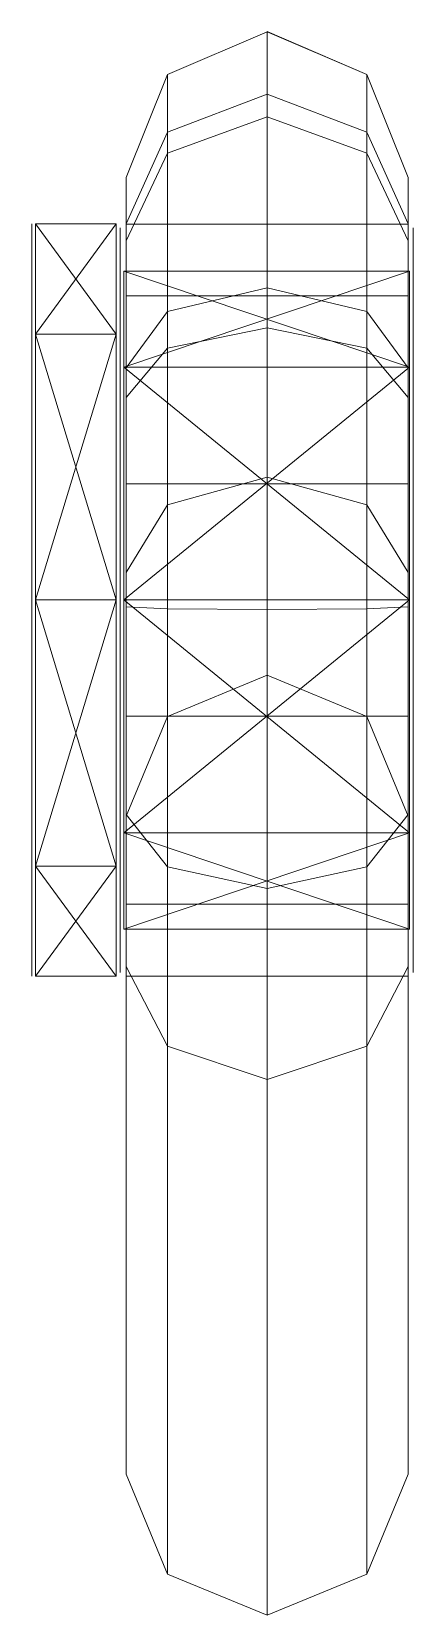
# Model space of a CAD drawing. Header units: millimetres. Extents: x -5300 to 98858, y -5196 to 93886.
# Drawn here: x -199 to -188.85, y 80821 to 80863.12 of the extents above; entities that cross this region are included whole.
import ezdxf

# ---------------------------------------------------------------- set-up
doc = ezdxf.new("R2010")
doc.units = ezdxf.units.MM
doc.layers.add('Двери', color=7, linetype='Continuous', lineweight=18, true_color=0x7f7f7f)

# ---------------------------------------------------------------- blocks, each defined once
blk = doc.blocks.new('Дн-9 22110 - Дн-9-240606-Подвал')
at = {"layer": 'Двери', "color": 254, "true_color": 0xd4d4d4}
for p, q in [((-192.735, 80863.115), (-195.387, 80861.981)), ((-195.387, 80861.98), (-192.735, 80863.115)), ((-192.735, 80863.115), (-195.387, 80861.981)), ((-195.387, 80861.98), (-192.735, 80863.115)), ((-192.735, 80860.847), (-192.735, 80863.116)), ((-192.735, 80863.116), (-190.083, 80861.98)), ((-192.735, 80861.457), (-192.735, 80863.115)), ((-192.735, 80863.115), (-192.735, 80860.847)), ((-192.735, 80860.847), (-192.735, 80863.115)), ((-192.735, 80863.115), (-192.735, 80861.457)), ((-190.083, 80861.981), (-192.735, 80863.115)), ((-192.735, 80863.115), (-192.735, 80861.457)), ((-190.083, 80861.981), (-192.735, 80863.115)), ((-192.735, 80863.115), (-192.735, 80860.847)), ((-192.735, 80861.457), (-192.735, 80863.115)), ((-192.735, 80863.115), (-190.083, 80861.981)), ((-195.387, 80861.981), (-196.485, 80859.241)), ((-196.485, 80859.241), (-195.387, 80861.981)), ((-195.387, 80861.981), (-196.485, 80859.241)), ((-196.485, 80859.241), (-195.387, 80861.981)), ((-195.387, 80860.446), (-195.387, 80861.981)), ((-195.387, 80861.981), (-195.387, 80859.882)), ((-195.387, 80859.882), (-195.387, 80861.981)), ((-195.387, 80861.981), (-195.387, 80860.446)), ((-195.387, 80861.981), (-195.387, 80860.446)), ((-195.387, 80861.981), (-195.387, 80859.882)), ((-195.387, 80859.882), (-195.387, 80861.98)), ((-195.387, 80860.446), (-195.387, 80861.98)), ((-190.083, 80860.446), (-190.083, 80861.981)), ((-190.083, 80859.882), (-190.083, 80861.981)), ((-190.083, 80861.981), (-190.083, 80860.446)), ((-190.083, 80860.446), (-190.083, 80861.981)), ((-190.083, 80861.981), (-188.985, 80859.241)), ((-188.985, 80859.241), (-190.083, 80861.981)), ((-190.083, 80861.981), (-190.083, 80859.882)), ((-190.083, 80859.882), (-190.083, 80861.981)), ((-190.083, 80861.981), (-188.985, 80859.241)), ((-188.985, 80859.241), (-190.083, 80861.981)), ((-190.083, 80861.981), (-190.083, 80860.446)), ((-190.083, 80861.98), (-190.083, 80859.882)), ((-192.735, 80861.457), (-195.387, 80860.446)), ((-195.387, 80860.446), (-192.735, 80861.457)), ((-192.735, 80861.457), (-195.387, 80860.446)), ((-195.387, 80860.446), (-192.735, 80861.457)), ((-192.735, 80856.301), (-192.735, 80861.457)), ((-192.735, 80861.457), (-192.735, 80856.301)), ((-190.083, 80860.446), (-192.735, 80861.457)), ((-192.735, 80861.457), (-192.735, 80856.301)), ((-192.735, 80861.457), (-190.083, 80860.446)), ((-190.083, 80860.446), (-192.735, 80861.457)), ((-192.735, 80856.301), (-192.735, 80861.457)), ((-192.735, 80861.457), (-190.083, 80860.446)), ((-192.735, 80860.847), (-195.387, 80859.882)), ((-195.387, 80859.882), (-192.735, 80860.847)), ((-192.735, 80860.847), (-195.387, 80859.882)), ((-195.387, 80859.882), (-192.735, 80860.847)), ((-192.735, 80860.847), (-192.735, 80855.24)), ((-192.735, 80855.24), (-192.735, 80860.847)), ((-190.083, 80859.882), (-192.735, 80860.847)), ((-192.735, 80855.24), (-192.735, 80860.847)), ((-192.735, 80860.847), (-190.083, 80859.882)), ((-190.083, 80859.882), (-192.735, 80860.847)), ((-192.735, 80860.847), (-192.735, 80855.24)), ((-192.735, 80860.847), (-190.083, 80859.882)), ((-195.387, 80860.446), (-196.485, 80858.007)), ((-196.485, 80858.007), (-195.387, 80860.446)), ((-195.387, 80860.446), (-196.485, 80858.007)), ((-196.485, 80858.007), (-195.387, 80860.446)), ((-195.387, 80855.678), (-195.387, 80860.446)), ((-195.387, 80860.446), (-195.387, 80855.678)), ((-195.387, 80860.446), (-195.387, 80855.678)), ((-195.387, 80855.678), (-195.387, 80860.446)), ((-190.083, 80855.678), (-190.083, 80860.446)), ((-190.083, 80860.446), (-190.083, 80855.678)), ((-190.083, 80855.678), (-190.083, 80860.446)), ((-190.083, 80860.446), (-188.985, 80858.007)), ((-188.985, 80858.007), (-190.083, 80860.446)), ((-190.083, 80860.446), (-188.985, 80858.007)), ((-188.985, 80858.007), (-190.083, 80860.446)), ((-190.083, 80860.446), (-190.083, 80855.678)), ((-195.387, 80859.882), (-196.485, 80857.554)), ((-196.485, 80857.554), (-195.387, 80859.882)), ((-195.387, 80859.882), (-196.485, 80857.554)), ((-196.485, 80857.554), (-195.387, 80859.882)), ((-195.387, 80859.882), (-195.387, 80854.697)), ((-195.387, 80854.697), (-195.387, 80859.882)), ((-195.387, 80854.697), (-195.387, 80859.882)), ((-195.387, 80859.882), (-195.387, 80854.697)), ((-190.083, 80859.882), (-190.083, 80854.697)), ((-190.083, 80854.697), (-190.083, 80859.882)), ((-190.083, 80859.882), (-188.985, 80857.554)), ((-188.985, 80857.554), (-190.083, 80859.882)), ((-190.083, 80859.882), (-190.083, 80854.697)), ((-190.083, 80854.697), (-190.083, 80859.882)), ((-190.083, 80859.882), (-188.985, 80857.554)), ((-188.985, 80857.554), (-190.083, 80859.882)), ((-196.485, 80859.241), (-196.485, 80858.007)), ((-196.485, 80857.554), (-196.485, 80859.241)), ((-196.485, 80859.241), (-196.485, 80857.554)), ((-196.485, 80858.007), (-196.485, 80859.241)), ((-196.485, 80859.241), (-196.485, 80858.007)), ((-196.485, 80857.554), (-196.485, 80859.241)), ((-196.485, 80859.241), (-196.485, 80857.554)), ((-196.485, 80858.007), (-196.485, 80859.241)), ((-188.985, 80858.007), (-188.985, 80859.241)), ((-188.985, 80859.241), (-188.985, 80857.554)), ((-188.985, 80857.554), (-188.985, 80859.241)), ((-188.985, 80859.241), (-188.985, 80858.007)), ((-188.985, 80859.241), (-188.985, 80858.007)), ((-188.985, 80857.554), (-188.985, 80859.241)), ((-188.985, 80859.241), (-188.985, 80857.554)), ((-188.985, 80858.007), (-188.985, 80859.241)), ((-199, 80855.074), (-199, 80858.004)), ((-199, 80858.004), (-199, 80855.074)), ((-199, 80848.005), (-199, 80858.004)), ((-199, 80858.004), (-199, 80848.005)), ((-199, 80858.004), (-199, 80837.996)), ((-199, 80855.074), (-199, 80858.004)), ((-199, 80858.004), (-199, 80855.074)), ((-198.9, 80855.074), (-198.9, 80858.004)), ((-198.9, 80858.004), (-198.9, 80855.074)), ((-196.75, 80858.004), (-198.9, 80858.004)), ((-196.75, 80855.074), (-198.9, 80858.004)), ((-196.75, 80858.004), (-198.9, 80855.074)), ((-198.9, 80855.074), (-198.9, 80858.004)), ((-198.9, 80855.074), (-198.9, 80858.004)), ((-198.9, 80858.004), (-196.75, 80858.004)), ((-198.9, 80855.074), (-196.75, 80858.004)), ((-196.75, 80855.074), (-198.9, 80858.004)), ((-196.75, 80855.074), (-196.75, 80858.004)), ((-196.75, 80858.004), (-196.75, 80855.074)), ((-196.75, 80855.074), (-196.75, 80858.004)), ((-196.75, 80855.074), (-196.75, 80858.004)), ((-196.65, 80855), (-196.65, 80857.902)), ((-196.65, 80857.902), (-196.65, 80855)), ((-196.65, 80854.255), (-196.65, 80857.902)), ((-196.65, 80856.851), (-196.65, 80857.902)), ((-196.65, 80857.902), (-196.65, 80854.255)), ((-196.65, 80855), (-196.65, 80857.902)), ((-196.65, 80855), (-196.65, 80857.902)), ((-196.65, 80857.902), (-196.65, 80856.851)), ((-196.485, 80858.007), (-196.485, 80854.173)), ((-196.485, 80854.173), (-196.485, 80858.007)), ((-196.485, 80858.007), (-196.485, 80854.173)), ((-196.485, 80854.173), (-196.485, 80858.007)), ((-196.485, 80858), (-196.485, 80856.09)), ((-196.485, 80856.09), (-196.485, 80858)), ((-196.485, 80858), (-196.485, 80856.09)), ((-196.485, 80856.09), (-196.485, 80858)), ((-188.985, 80858), (-196.485, 80858)), ((-196.485, 80858), (-196.485, 80856.09)), ((-196.485, 80856.09), (-196.485, 80858)), ((-196.485, 80858), (-188.985, 80858)), ((-188.985, 80858), (-196.485, 80858)), ((-196.485, 80858), (-196.485, 80856.09)), ((-196.485, 80856.09), (-196.485, 80858)), ((-196.485, 80858), (-188.985, 80858)), ((-188.985, 80854.173), (-188.985, 80858.007)), ((-188.985, 80858.007), (-188.985, 80854.173)), ((-188.985, 80858.007), (-188.985, 80854.173)), ((-188.985, 80854.173), (-188.985, 80858.007)), ((-188.985, 80856.09), (-188.985, 80858)), ((-188.985, 80858), (-188.985, 80856.09)), ((-188.985, 80856.09), (-188.985, 80858)), ((-188.985, 80858), (-188.985, 80856.09)), ((-188.985, 80856.09), (-188.985, 80858)), ((-188.985, 80858), (-188.985, 80856.09)), ((-188.985, 80856.09), (-188.985, 80858)), ((-188.985, 80858), (-188.985, 80856.09)), ((-188.85, 80855), (-188.85, 80857.902)), ((-188.85, 80857.902), (-188.85, 80855)), ((-188.85, 80854.255), (-188.85, 80857.902)), ((-188.85, 80857.902), (-188.85, 80856.851)), ((-188.85, 80857.902), (-188.85, 80854.255)), ((-188.85, 80855), (-188.85, 80857.902)), ((-188.85, 80855), (-188.85, 80857.902)), ((-188.85, 80856.851), (-188.85, 80857.902)), ((-196.485, 80853.384), (-196.485, 80857.554)), ((-196.485, 80857.554), (-196.485, 80853.384)), ((-196.485, 80853.384), (-196.485, 80857.554)), ((-196.485, 80857.554), (-196.485, 80853.384)), ((-188.985, 80857.554), (-188.985, 80853.384)), ((-188.985, 80853.384), (-188.985, 80857.554)), ((-188.985, 80853.384), (-188.985, 80857.554)), ((-188.985, 80857.554), (-188.985, 80853.384)), ((-196.65, 80854.255), (-196.65, 80856.851)), ((-196.65, 80856.851), (-196.65, 80854.255)), ((-196.65, 80854.255), (-196.65, 80856.851)), ((-196.65, 80854.255), (-196.65, 80856.851)), ((-196.65, 80855), (-196.65, 80856.851)), ((-196.65, 80855), (-196.65, 80856.851)), ((-196.55, 80854.19), (-196.55, 80856.748)), ((-196.55, 80856.748), (-196.55, 80854.19)), ((-188.95, 80856.748), (-196.55, 80856.748)), ((-188.95, 80854.19), (-196.55, 80856.748)), ((-196.55, 80856.748), (-188.95, 80854.19)), ((-196.55, 80854.19), (-196.55, 80856.748)), ((-196.55, 80854.19), (-196.55, 80856.748)), ((-196.55, 80856.748), (-188.95, 80856.748)), ((-188.95, 80854.19), (-196.55, 80856.748)), ((-196.55, 80854.19), (-188.95, 80856.748)), ((-188.95, 80854.19), (-188.95, 80856.748)), ((-188.95, 80856.748), (-188.95, 80854.19)), ((-188.95, 80854.19), (-188.95, 80856.748)), ((-188.95, 80854.19), (-188.95, 80856.748)), ((-188.85, 80854.255), (-188.85, 80856.851)), ((-188.85, 80856.851), (-188.85, 80854.255)), ((-188.85, 80854.255), (-188.85, 80856.851)), ((-188.85, 80854.255), (-188.85, 80856.851)), ((-188.85, 80855), (-188.85, 80856.851)), ((-188.85, 80855), (-188.85, 80856.851)), ((-196.485, 80856.09), (-196.485, 80851.09)), ((-196.485, 80851.09), (-196.485, 80856.09)), ((-196.485, 80856.09), (-196.485, 80851.09)), ((-196.485, 80851.09), (-196.485, 80856.09)), ((-188.985, 80856.09), (-196.485, 80856.09)), ((-196.485, 80856.09), (-196.485, 80851.09)), ((-196.485, 80856.09), (-188.985, 80856.09)), ((-188.985, 80856.09), (-196.485, 80856.09)), ((-196.485, 80851.09), (-196.485, 80856.09)), ((-196.485, 80856.09), (-188.985, 80856.09)), ((-188.985, 80856.09), (-196.485, 80856.09)), ((-196.485, 80856.09), (-196.485, 80851.09)), ((-196.485, 80856.09), (-188.985, 80856.09)), ((-188.985, 80856.09), (-196.485, 80856.09)), ((-196.485, 80851.09), (-196.485, 80856.09)), ((-196.485, 80856.09), (-188.985, 80856.09)), ((-192.735, 80856.301), (-195.387, 80855.678)), ((-195.387, 80855.678), (-192.735, 80856.301)), ((-192.735, 80856.301), (-195.387, 80855.678)), ((-195.387, 80855.678), (-192.735, 80856.301)), ((-192.735, 80851.272), (-192.735, 80856.301)), ((-192.735, 80856.301), (-192.735, 80851.272)), ((-190.083, 80855.678), (-192.735, 80856.301)), ((-192.735, 80856.301), (-192.735, 80851.272)), ((-192.735, 80856.301), (-190.083, 80855.678)), ((-190.083, 80855.678), (-192.735, 80856.301)), ((-192.735, 80851.272), (-192.735, 80856.301)), ((-192.735, 80856.301), (-190.083, 80855.678)), ((-188.985, 80851.09), (-188.985, 80856.09)), ((-188.985, 80856.09), (-188.985, 80851.09)), ((-188.985, 80851.09), (-188.985, 80856.09)), ((-188.985, 80856.09), (-188.985, 80851.09)), ((-188.985, 80851.09), (-188.985, 80856.09)), ((-188.985, 80856.09), (-188.985, 80851.09)), ((-188.985, 80851.09), (-188.985, 80856.09)), ((-188.985, 80856.09), (-188.985, 80851.09)), ((-195.387, 80855.678), (-196.485, 80854.173)), ((-196.485, 80854.173), (-195.387, 80855.678)), ((-195.387, 80855.678), (-196.485, 80854.173)), ((-196.485, 80854.173), (-195.387, 80855.678)), ((-195.387, 80850.529), (-195.387, 80855.678)), ((-195.387, 80855.678), (-195.387, 80850.529)), ((-195.387, 80855.678), (-195.387, 80850.529)), ((-195.387, 80850.529), (-195.387, 80855.678)), ((-190.083, 80850.529), (-190.083, 80855.678)), ((-190.083, 80855.678), (-190.083, 80850.529)), ((-190.083, 80850.529), (-190.083, 80855.678)), ((-190.083, 80855.678), (-188.985, 80854.173)), ((-188.985, 80854.173), (-190.083, 80855.678)), ((-190.083, 80855.678), (-188.985, 80854.173)), ((-188.985, 80854.173), (-190.083, 80855.678)), ((-190.083, 80855.678), (-190.083, 80850.529)), ((-192.735, 80855.24), (-195.387, 80854.697)), ((-192.735, 80855.24), (-195.387, 80854.697)), ((-195.387, 80854.697), (-192.735, 80855.24)), ((-195.386, 80854.697), (-192.735, 80855.24)), ((-192.735, 80855.24), (-192.735, 80847.753)), ((-192.735, 80847.753), (-192.735, 80855.24)), ((-190.083, 80854.697), (-192.735, 80855.24)), ((-192.735, 80847.753), (-192.735, 80855.24)), ((-192.735, 80855.24), (-190.083, 80854.697)), ((-190.083, 80854.697), (-192.735, 80855.24)), ((-192.735, 80855.24), (-192.735, 80847.753)), ((-192.735, 80855.24), (-190.083, 80854.697)), ((-199, 80848.005), (-199, 80855.074)), ((-199, 80855.074), (-199, 80848.005)), ((-199, 80848.005), (-199, 80855.074)), ((-199, 80848.005), (-199, 80855.074)), ((-199, 80840.926), (-199, 80855.074)), ((-199, 80840.926), (-199, 80855.074)), ((-199, 80840.926), (-199, 80855.074)), ((-199, 80855.074), (-199, 80855.074)), ((-198.9, 80848.005), (-198.9, 80855.074)), ((-198.9, 80855.074), (-198.9, 80848.005)), ((-196.75, 80848.005), (-198.9, 80855.074)), ((-196.75, 80855.074), (-198.9, 80855.074)), ((-196.75, 80855.074), (-198.9, 80855.074)), ((-196.75, 80855.074), (-198.9, 80848.005)), ((-198.9, 80848.005), (-198.9, 80855.074)), ((-198.9, 80848.005), (-198.9, 80855.074)), ((-196.75, 80848.005), (-198.9, 80855.074)), ((-198.9, 80855.074), (-196.75, 80855.074)), ((-198.9, 80848.005), (-196.75, 80855.074)), ((-198.9, 80855.074), (-196.75, 80855.074)), ((-196.75, 80848.005), (-196.75, 80855.074)), ((-196.75, 80855.074), (-196.75, 80848.005)), ((-196.75, 80848.005), (-196.75, 80855.074)), ((-196.75, 80848.005), (-196.75, 80855.074)), ((-196.65, 80848.005), (-196.65, 80855)), ((-196.65, 80855), (-196.65, 80848.005)), ((-196.65, 80854.255), (-196.65, 80855)), ((-196.65, 80854.255), (-196.65, 80855)), ((-196.65, 80848.005), (-196.65, 80855)), ((-196.65, 80848.005), (-196.65, 80855)), ((-196.65, 80848.005), (-196.65, 80855)), ((-196.65, 80855), (-196.65, 80854.255)), ((-196.65, 80848.005), (-196.65, 80855)), ((-196.65, 80855), (-196.65, 80854.255)), ((-188.85, 80848.005), (-188.85, 80855)), ((-188.85, 80855), (-188.85, 80848.005)), ((-188.85, 80855), (-188.85, 80854.255)), ((-188.85, 80855), (-188.85, 80854.255)), ((-188.85, 80848.005), (-188.85, 80855)), ((-188.85, 80848.005), (-188.85, 80855)), ((-188.85, 80848.005), (-188.85, 80855)), ((-188.85, 80854.255), (-188.85, 80855)), ((-188.85, 80848.005), (-188.85, 80855)), ((-188.85, 80854.255), (-188.85, 80855)), ((-195.387, 80854.697), (-196.485, 80853.384)), ((-196.485, 80853.384), (-195.387, 80854.697)), ((-195.387, 80854.697), (-196.485, 80853.384)), ((-196.485, 80853.384), (-195.387, 80854.697)), ((-195.387, 80854.697), (-195.387, 80847.771)), ((-195.387, 80847.771), (-195.387, 80854.697)), ((-195.387, 80847.771), (-195.386, 80854.697)), ((-195.387, 80854.697), (-195.387, 80847.771)), ((-190.083, 80854.697), (-190.083, 80847.771)), ((-190.083, 80847.771), (-190.083, 80854.697)), ((-190.083, 80854.697), (-188.985, 80853.384)), ((-188.985, 80853.384), (-190.083, 80854.697)), ((-190.083, 80854.697), (-190.083, 80847.771)), ((-190.083, 80847.771), (-190.083, 80854.697)), ((-190.083, 80854.697), (-188.985, 80853.384)), ((-188.985, 80853.384), (-190.083, 80854.697)), ((-196.65, 80848.005), (-196.65, 80854.255)), ((-196.65, 80854.255), (-196.65, 80848.005)), ((-196.65, 80848.005), (-196.65, 80854.255)), ((-196.65, 80854.255), (-196.65, 80848.005)), ((-196.65, 80848.005), (-196.65, 80854.255)), ((-196.65, 80848.005), (-196.65, 80854.255)), ((-196.55, 80848.005), (-196.55, 80854.19)), ((-196.55, 80854.19), (-196.55, 80848.005)), ((-188.95, 80848.005), (-196.55, 80854.19)), ((-188.95, 80854.19), (-196.55, 80854.19)), ((-188.95, 80854.19), (-196.55, 80854.19)), ((-188.95, 80854.19), (-196.55, 80848.005)), ((-196.55, 80848.005), (-196.55, 80854.19)), ((-196.55, 80848.005), (-196.55, 80854.19)), ((-188.95, 80848.005), (-196.55, 80854.19)), ((-196.55, 80854.19), (-188.95, 80854.19)), ((-188.95, 80848.005), (-196.55, 80854.19)), ((-196.55, 80854.19), (-188.95, 80854.19)), ((-196.485, 80854.173), (-196.485, 80848.736)), ((-196.485, 80848.736), (-196.485, 80854.173)), ((-196.485, 80854.173), (-196.485, 80848.736)), ((-196.485, 80848.736), (-196.485, 80854.173)), ((-188.985, 80848.736), (-188.985, 80854.173)), ((-188.985, 80854.173), (-188.985, 80848.736)), ((-188.985, 80854.173), (-188.985, 80848.736)), ((-188.985, 80848.736), (-188.985, 80854.173)), ((-188.95, 80848.005), (-188.95, 80854.19)), ((-188.95, 80854.19), (-188.95, 80848.005)), ((-188.95, 80848.005), (-188.95, 80854.19)), ((-188.95, 80848.005), (-188.95, 80854.19)), ((-188.85, 80848.005), (-188.85, 80854.255)), ((-188.85, 80854.255), (-188.85, 80848.005)), ((-188.85, 80848.005), (-188.85, 80854.255)), ((-188.85, 80854.255), (-188.85, 80848.005)), ((-188.85, 80848.005), (-188.85, 80854.255)), ((-188.85, 80848.005), (-188.85, 80854.255)), ((-196.485, 80847.816), (-196.485, 80853.384)), ((-196.485, 80853.384), (-196.485, 80847.816)), ((-196.485, 80847.816), (-196.485, 80853.384)), ((-196.485, 80853.384), (-196.485, 80847.816)), ((-188.985, 80853.384), (-188.985, 80847.816)), ((-188.985, 80847.816), (-188.985, 80853.384)), ((-188.985, 80847.816), (-188.985, 80853.384)), ((-188.985, 80853.384), (-188.985, 80847.816)), ((-196.485, 80844.91), (-196.485, 80851.09)), ((-196.485, 80851.09), (-196.485, 80844.91)), ((-196.485, 80844.91), (-196.485, 80851.09)), ((-196.485, 80851.09), (-196.485, 80844.91)), ((-196.485, 80844.91), (-196.485, 80851.09)), ((-196.485, 80851.09), (-188.985, 80851.09)), ((-188.985, 80851.09), (-196.485, 80851.09)), ((-196.485, 80851.09), (-196.485, 80844.91)), ((-196.485, 80851.09), (-188.985, 80851.09)), ((-188.985, 80851.09), (-196.485, 80851.09)), ((-196.485, 80844.91), (-196.485, 80851.09)), ((-196.485, 80851.09), (-188.985, 80851.09)), ((-188.985, 80851.09), (-196.485, 80851.09)), ((-196.485, 80851.09), (-196.485, 80844.91)), ((-196.485, 80851.09), (-188.985, 80851.09)), ((-188.985, 80851.09), (-196.485, 80851.09)), ((-192.735, 80851.272), (-195.387, 80850.529)), ((-195.387, 80850.529), (-192.735, 80851.272)), ((-192.735, 80851.272), (-195.387, 80850.529)), ((-195.387, 80850.529), (-192.735, 80851.272)), ((-192.735, 80846), (-192.735, 80851.272)), ((-192.735, 80851.272), (-192.735, 80846)), ((-190.083, 80850.529), (-192.735, 80851.272)), ((-192.735, 80851.272), (-192.735, 80846)), ((-192.735, 80851.272), (-190.083, 80850.529)), ((-190.083, 80850.529), (-192.735, 80851.272)), ((-192.735, 80846), (-192.735, 80851.272)), ((-192.735, 80851.272), (-190.083, 80850.529)), ((-188.985, 80851.09), (-188.985, 80844.91)), ((-188.985, 80844.91), (-188.985, 80851.09)), ((-188.985, 80851.09), (-188.985, 80844.91)), ((-188.985, 80844.91), (-188.985, 80851.09)), ((-188.985, 80844.91), (-188.985, 80851.09)), ((-188.985, 80851.09), (-188.985, 80844.91)), ((-188.985, 80844.91), (-188.985, 80851.09)), ((-188.985, 80851.09), (-188.985, 80844.91)), ((-195.387, 80850.529), (-196.485, 80848.736)), ((-196.485, 80848.736), (-195.387, 80850.529)), ((-195.387, 80850.529), (-196.485, 80848.736)), ((-196.485, 80848.736), (-195.387, 80850.529)), ((-195.387, 80844.902), (-195.387, 80850.529)), ((-195.387, 80850.529), (-195.387, 80844.902)), ((-195.387, 80850.529), (-195.387, 80844.902)), ((-195.387, 80844.902), (-195.387, 80850.529)), ((-190.083, 80844.902), (-190.083, 80850.529)), ((-190.083, 80850.529), (-190.083, 80844.902)), ((-188.985, 80848.736), (-190.083, 80850.529)), ((-190.083, 80850.529), (-190.083, 80844.902)), ((-190.083, 80844.902), (-190.083, 80850.529)), ((-190.083, 80850.529), (-188.985, 80848.736)), ((-188.985, 80848.736), (-190.083, 80850.529)), ((-190.083, 80850.529), (-188.985, 80848.736)), ((-196.485, 80848.736), (-196.485, 80842.25)), ((-196.485, 80842.25), (-196.485, 80848.736)), ((-196.485, 80848.736), (-196.485, 80842.25)), ((-196.485, 80842.25), (-196.485, 80848.736)), ((-188.985, 80848.736), (-188.985, 80842.25)), ((-188.985, 80842.25), (-188.985, 80848.736)), ((-188.985, 80842.25), (-188.985, 80848.736)), ((-188.985, 80848.736), (-188.985, 80842.25)), ((-199, 80848.005), (-199, 80840.926)), ((-199, 80848.005), (-199, 80840.926)), ((-199, 80848.005), (-199, 80837.996)), ((-199, 80848.005), (-199, 80837.996)), ((-199, 80848.005), (-199, 80840.926)), ((-199, 80840.926), (-199, 80848.005)), ((-198.9, 80840.926), (-198.9, 80848.005)), ((-198.9, 80840.926), (-198.9, 80848.005)), ((-196.75, 80840.926), (-198.9, 80848.005)), ((-196.75, 80848.005), (-198.9, 80848.005)), ((-198.9, 80840.926), (-196.75, 80848.005)), ((-196.75, 80848.005), (-198.9, 80848.005)), ((-198.9, 80840.926), (-198.9, 80848.005)), ((-198.9, 80840.926), (-198.9, 80848.005)), ((-198.9, 80848.005), (-196.75, 80848.005)), ((-198.9, 80848.005), (-196.75, 80840.926)), ((-198.9, 80840.926), (-196.75, 80848.005)), ((-198.9, 80848.005), (-196.75, 80848.005)), ((-196.75, 80840.926), (-196.75, 80848.005)), ((-196.75, 80840.926), (-196.75, 80848.005)), ((-196.75, 80848.005), (-196.75, 80840.926)), ((-196.75, 80840.926), (-196.75, 80848.005)), ((-196.65, 80841), (-196.65, 80848.005)), ((-196.65, 80841.745), (-196.65, 80848.005)), ((-196.65, 80841), (-196.65, 80848.005)), ((-196.65, 80841.745), (-196.65, 80848.005)), ((-196.65, 80841.745), (-196.65, 80848.005)), ((-196.65, 80848.005), (-196.65, 80848.005)), ((-196.65, 80841.745), (-196.65, 80848.005)), ((-196.65, 80848.005), (-196.65, 80848.005)), ((-196.65, 80841), (-196.65, 80848.005)), ((-196.65, 80848.005), (-196.65, 80841.745)), ((-196.65, 80841), (-196.65, 80848.005)), ((-196.65, 80841.745), (-196.65, 80848.005)), ((-196.65, 80841), (-196.65, 80848.005)), ((-196.65, 80848.005), (-196.65, 80848.005)), ((-196.65, 80841), (-196.65, 80848.005)), ((-196.65, 80848.005), (-196.65, 80848.005)), ((-196.55, 80841.81), (-196.55, 80848.005)), ((-196.55, 80841.81), (-196.55, 80848.005)), ((-188.95, 80841.81), (-196.55, 80848.005)), ((-188.95, 80848.005), (-196.55, 80848.005)), ((-196.55, 80841.81), (-188.95, 80848.005)), ((-188.95, 80848.005), (-196.55, 80848.005)), ((-196.55, 80841.81), (-196.55, 80848.005)), ((-196.55, 80841.81), (-196.55, 80848.005)), ((-196.55, 80848.005), (-188.95, 80848.005)), ((-196.55, 80848.005), (-188.95, 80841.81)), ((-188.95, 80841.81), (-196.55, 80848.005)), ((-196.55, 80848.005), (-188.95, 80848.005)), ((-196.485, 80842.296), (-196.485, 80847.816)), ((-196.485, 80847.816), (-196.485, 80842.296)), ((-195.387, 80847.771), (-196.485, 80847.816)), ((-196.485, 80842.296), (-196.485, 80847.816)), ((-196.485, 80847.816), (-195.387, 80847.771)), ((-195.387, 80847.771), (-196.485, 80847.816)), ((-196.485, 80847.816), (-196.485, 80842.296)), ((-196.485, 80847.816), (-195.387, 80847.771)), ((-195.387, 80847.771), (-195.387, 80840.905)), ((-195.387, 80840.905), (-195.387, 80847.771)), ((-192.735, 80847.753), (-195.387, 80847.771)), ((-195.387, 80840.905), (-195.387, 80847.771)), ((-195.387, 80847.771), (-192.735, 80847.753)), ((-192.735, 80847.753), (-195.387, 80847.771)), ((-195.387, 80847.771), (-195.387, 80840.905)), ((-195.387, 80847.771), (-192.735, 80847.753)), ((-190.083, 80847.771), (-192.735, 80847.753)), ((-192.735, 80847.753), (-190.083, 80847.771)), ((-190.083, 80847.771), (-192.735, 80847.753)), ((-192.735, 80847.753), (-190.083, 80847.771)), ((-192.735, 80847.753), (-192.735, 80840.329)), ((-192.735, 80840.329), (-192.735, 80847.753)), ((-192.735, 80840.329), (-192.735, 80847.753)), ((-192.735, 80847.753), (-192.735, 80840.329)), ((-190.083, 80847.771), (-188.985, 80847.816)), ((-188.985, 80847.816), (-190.083, 80847.771)), ((-190.083, 80847.771), (-188.985, 80847.816)), ((-188.985, 80847.816), (-190.083, 80847.771)), ((-190.083, 80847.771), (-190.083, 80840.905)), ((-190.083, 80840.905), (-190.083, 80847.771)), ((-190.083, 80847.771), (-190.083, 80840.905)), ((-190.083, 80840.905), (-190.083, 80847.771)), ((-188.985, 80847.816), (-188.985, 80842.296)), ((-188.985, 80842.296), (-188.985, 80847.816)), ((-188.985, 80842.296), (-188.985, 80847.816)), ((-188.985, 80847.816), (-188.985, 80842.296)), ((-188.95, 80841.81), (-188.95, 80848.005)), ((-188.95, 80841.81), (-188.95, 80848.005)), ((-188.95, 80848.005), (-188.95, 80841.81)), ((-188.95, 80841.81), (-188.95, 80848.005)), ((-188.85, 80841.745), (-188.85, 80848.005)), ((-188.85, 80841), (-188.85, 80848.005)), ((-188.85, 80841.745), (-188.85, 80848.005)), ((-188.85, 80841), (-188.85, 80848.005)), ((-188.85, 80841.745), (-188.85, 80848.005)), ((-188.85, 80848.005), (-188.85, 80848.005)), ((-188.85, 80841.745), (-188.85, 80848.005)), ((-188.85, 80848.005), (-188.85, 80848.005)), ((-188.85, 80841.745), (-188.85, 80848.005)), ((-188.85, 80848.005), (-188.85, 80841)), ((-188.85, 80841.745), (-188.85, 80848.005)), ((-188.85, 80841), (-188.85, 80848.005)), ((-188.85, 80848.005), (-188.85, 80848.005)), ((-188.85, 80848.005), (-188.85, 80841)), ((-188.85, 80841), (-188.85, 80848.005)), ((-188.85, 80848.005), (-188.85, 80848.005)), ((-195.387, 80844.902), (-192.735, 80846)), ((-192.735, 80846), (-195.387, 80844.902)), ((-192.735, 80846), (-195.387, 80844.902)), ((-195.387, 80844.902), (-192.735, 80846)), ((-192.735, 80846), (-192.735, 80846)), ((-192.735, 80846), (-190.083, 80844.902)), ((-190.083, 80844.902), (-192.735, 80846)), ((-190.083, 80844.902), (-192.735, 80846)), ((-192.735, 80846), (-192.735, 80846)), ((-192.735, 80846), (-190.083, 80844.902)), ((-196.485, 80839.91), (-196.485, 80844.91)), ((-196.485, 80844.91), (-196.485, 80839.91)), ((-196.485, 80839.91), (-196.485, 80844.91)), ((-196.485, 80844.91), (-196.485, 80839.91)), ((-188.985, 80844.91), (-196.485, 80844.91)), ((-196.485, 80839.91), (-196.485, 80844.91)), ((-196.485, 80844.91), (-188.985, 80844.91)), ((-188.985, 80844.91), (-196.485, 80844.91)), ((-196.485, 80844.91), (-196.485, 80839.91)), ((-196.485, 80844.91), (-188.985, 80844.91)), ((-188.985, 80844.91), (-196.485, 80844.91)), ((-196.485, 80839.91), (-196.485, 80844.91)), ((-196.485, 80844.91), (-188.985, 80844.91)), ((-188.985, 80844.91), (-196.485, 80844.91)), ((-196.485, 80844.91), (-196.485, 80839.91)), ((-196.485, 80844.91), (-188.985, 80844.91)), ((-196.485, 80842.25), (-195.387, 80844.902)), ((-195.387, 80844.902), (-196.485, 80842.25)), ((-195.387, 80844.902), (-196.485, 80842.25)), ((-196.485, 80842.25), (-195.387, 80844.902)), ((-195.387, 80844.902), (-195.387, 80844.902)), ((-195.387, 80844.902), (-195.387, 80844.902)), ((-190.083, 80844.902), (-190.083, 80844.902)), ((-190.083, 80844.902), (-188.985, 80842.25)), ((-188.985, 80842.25), (-190.083, 80844.902)), ((-190.083, 80844.902), (-190.083, 80844.902)), ((-190.083, 80844.902), (-188.985, 80842.25)), ((-188.985, 80842.25), (-190.083, 80844.902)), ((-188.985, 80844.91), (-188.985, 80839.91)), ((-188.985, 80839.91), (-188.985, 80844.91)), ((-188.985, 80844.91), (-188.985, 80839.91)), ((-188.985, 80839.91), (-188.985, 80844.91)), ((-188.985, 80844.91), (-188.985, 80839.91)), ((-188.985, 80839.91), (-188.985, 80844.91)), ((-188.985, 80844.91), (-188.985, 80839.91)), ((-188.985, 80839.91), (-188.985, 80844.91)), ((-196.485, 80838.257), (-196.485, 80842.296)), ((-196.485, 80842.296), (-196.485, 80838.257)), ((-195.387, 80840.905), (-196.485, 80842.296)), ((-196.485, 80838.257), (-196.485, 80842.296)), ((-196.485, 80842.296), (-195.387, 80840.905)), ((-195.387, 80840.905), (-196.485, 80842.296)), ((-196.485, 80842.296), (-196.485, 80838.257)), ((-196.485, 80842.296), (-195.387, 80840.905)), ((-196.485, 80842.25), (-196.485, 80842.25)), ((-196.485, 80842.25), (-196.485, 80842.25)), ((-190.083, 80840.905), (-188.985, 80842.296)), ((-188.985, 80842.296), (-190.083, 80840.905)), ((-190.083, 80840.905), (-188.985, 80842.296)), ((-188.985, 80842.296), (-190.083, 80840.905)), ((-188.985, 80842.296), (-188.985, 80838.257)), ((-188.985, 80838.257), (-188.985, 80842.296)), ((-188.985, 80838.257), (-188.985, 80842.296)), ((-188.985, 80842.296), (-188.985, 80838.257)), ((-188.985, 80842.25), (-188.985, 80842.25)), ((-188.985, 80842.25), (-188.985, 80842.25)), ((-196.65, 80841.745), (-196.65, 80839.149)), ((-196.65, 80839.149), (-196.65, 80841.745)), ((-196.65, 80841), (-196.65, 80841.745)), ((-196.65, 80841.745), (-196.65, 80838.098)), ((-196.65, 80838.098), (-196.65, 80841.745)), ((-196.65, 80841), (-196.65, 80841.745)), ((-196.65, 80841.745), (-196.65, 80839.149)), ((-196.65, 80839.149), (-196.65, 80841.745)), ((-196.65, 80841), (-196.65, 80841.745)), ((-196.65, 80841), (-196.65, 80841.745)), ((-196.55, 80841.81), (-196.55, 80839.252)), ((-196.55, 80839.252), (-196.55, 80841.81)), ((-196.55, 80841.81), (-188.95, 80841.81)), ((-196.55, 80841.81), (-188.95, 80839.252)), ((-188.95, 80839.252), (-196.55, 80841.81)), ((-196.55, 80841.81), (-188.95, 80841.81)), ((-196.55, 80841.81), (-196.55, 80839.252)), ((-196.55, 80839.252), (-196.55, 80841.81)), ((-196.55, 80841.81), (-188.95, 80841.81)), ((-196.55, 80841.81), (-188.95, 80839.252)), ((-196.55, 80839.252), (-188.95, 80841.81)), ((-196.55, 80841.81), (-188.95, 80841.81)), ((-188.95, 80841.81), (-188.95, 80839.252)), ((-188.95, 80839.252), (-188.95, 80841.81)), ((-188.95, 80841.81), (-188.95, 80839.252)), ((-188.95, 80839.252), (-188.95, 80841.81)), ((-188.85, 80841.745), (-188.85, 80839.149)), ((-188.85, 80839.149), (-188.85, 80841.745)), ((-188.85, 80841.745), (-188.85, 80841)), ((-188.85, 80841.745), (-188.85, 80838.098)), ((-188.85, 80838.098), (-188.85, 80841.745)), ((-188.85, 80841.745), (-188.85, 80841)), ((-188.85, 80841.745), (-188.85, 80839.149)), ((-188.85, 80839.149), (-188.85, 80841.745)), ((-188.85, 80841.745), (-188.85, 80841)), ((-188.85, 80841.745), (-188.85, 80841)), ((-199, 80840.926), (-199, 80837.996)), ((-199, 80837.996), (-199, 80840.926)), ((-199, 80840.926), (-199, 80837.996)), ((-199, 80837.996), (-199, 80840.926)), ((-199, 80840.926), (-199, 80840.926)), ((-198.9, 80840.926), (-198.9, 80837.996)), ((-198.9, 80837.996), (-198.9, 80840.926)), ((-198.9, 80840.926), (-196.75, 80840.926)), ((-198.9, 80840.926), (-196.75, 80837.996)), ((-198.9, 80837.996), (-196.75, 80840.926)), ((-198.9, 80840.926), (-196.75, 80840.926)), ((-198.9, 80840.926), (-198.9, 80837.996)), ((-198.9, 80837.996), (-198.9, 80840.926)), ((-198.9, 80840.926), (-196.75, 80840.926)), ((-196.75, 80840.926), (-198.9, 80837.996)), ((-196.75, 80837.996), (-198.9, 80840.926)), ((-198.9, 80840.926), (-196.75, 80840.926)), ((-196.75, 80840.926), (-196.75, 80837.996)), ((-196.75, 80837.996), (-196.75, 80840.926)), ((-196.75, 80840.926), (-196.75, 80837.996)), ((-196.75, 80837.996), (-196.75, 80840.926)), ((-196.65, 80841), (-196.65, 80838.098)), ((-196.65, 80838.098), (-196.65, 80841)), ((-196.65, 80841), (-196.65, 80838.098)), ((-196.65, 80838.098), (-196.65, 80841)), ((-196.65, 80841), (-196.65, 80839.149)), ((-196.65, 80839.149), (-196.65, 80841)), ((-195.387, 80840.905), (-195.387, 80836.133)), ((-195.387, 80836.133), (-195.387, 80840.905)), ((-192.735, 80840.329), (-195.387, 80840.905)), ((-195.387, 80836.133), (-195.387, 80840.905)), ((-195.387, 80840.905), (-192.735, 80840.329)), ((-192.735, 80840.329), (-195.387, 80840.905)), ((-195.387, 80840.905), (-195.387, 80836.133)), ((-195.387, 80840.905), (-192.735, 80840.329)), ((-190.083, 80840.905), (-192.735, 80840.329)), ((-192.735, 80840.329), (-190.083, 80840.905)), ((-190.083, 80840.905), (-192.735, 80840.329)), ((-192.735, 80840.329), (-190.083, 80840.905)), ((-190.083, 80840.905), (-190.083, 80836.133)), ((-190.083, 80836.133), (-190.083, 80840.905)), ((-190.083, 80840.905), (-190.083, 80836.133)), ((-190.083, 80836.133), (-190.083, 80840.905)), ((-188.85, 80841), (-188.85, 80838.098)), ((-188.85, 80838.098), (-188.85, 80841)), ((-188.85, 80841), (-188.85, 80838.098)), ((-188.85, 80838.098), (-188.85, 80841)), ((-188.85, 80841), (-188.85, 80839.149)), ((-188.85, 80839.149), (-188.85, 80841)), ((-192.735, 80840.329), (-192.735, 80835.253)), ((-192.735, 80835.253), (-192.735, 80840.329)), ((-192.735, 80835.253), (-192.735, 80840.329)), ((-192.735, 80840.329), (-192.735, 80835.253)), ((-196.485, 80838), (-196.485, 80839.91)), ((-196.485, 80839.91), (-196.485, 80838)), ((-196.485, 80838), (-196.485, 80839.91)), ((-196.485, 80839.91), (-196.485, 80838)), ((-188.985, 80839.91), (-196.485, 80839.91)), ((-196.485, 80838), (-196.485, 80839.91)), ((-196.485, 80839.91), (-188.985, 80839.91)), ((-188.985, 80839.91), (-196.485, 80839.91)), ((-196.485, 80839.91), (-196.485, 80838)), ((-196.485, 80839.91), (-188.985, 80839.91)), ((-188.985, 80839.91), (-196.485, 80839.91)), ((-196.485, 80838), (-196.485, 80839.91)), ((-196.485, 80839.91), (-188.985, 80839.91)), ((-188.985, 80839.91), (-196.485, 80839.91)), ((-196.485, 80839.91), (-196.485, 80838)), ((-196.485, 80839.91), (-188.985, 80839.91)), ((-188.985, 80839.91), (-188.985, 80838)), ((-188.985, 80838), (-188.985, 80839.91)), ((-188.985, 80839.91), (-188.985, 80838)), ((-188.985, 80838), (-188.985, 80839.91)), ((-188.985, 80839.91), (-188.985, 80838)), ((-188.985, 80838), (-188.985, 80839.91)), ((-188.985, 80839.91), (-188.985, 80838)), ((-188.985, 80838), (-188.985, 80839.91)), ((-196.55, 80839.252), (-188.95, 80839.252)), ((-196.55, 80839.252), (-188.95, 80839.252)), ((-196.65, 80838.098), (-196.65, 80839.149)), ((-196.65, 80838.098), (-196.65, 80839.149)), ((-188.85, 80839.149), (-188.85, 80838.098)), ((-188.85, 80839.149), (-188.85, 80838.098)), ((-198.9, 80837.996), (-196.75, 80837.996)), ((-198.9, 80837.996), (-196.75, 80837.996)), ((-196.485, 80824.75), (-196.485, 80838.257)), ((-196.485, 80838.257), (-196.485, 80824.75)), ((-195.387, 80836.133), (-196.485, 80838.257)), ((-196.485, 80824.75), (-196.485, 80838.257)), ((-196.485, 80838.257), (-195.387, 80836.133)), ((-195.387, 80836.133), (-196.485, 80838.257)), ((-196.485, 80838.257), (-196.485, 80824.75)), ((-196.485, 80838.257), (-195.387, 80836.133)), ((-188.985, 80838), (-196.485, 80838)), ((-196.485, 80838), (-188.985, 80838)), ((-188.985, 80838), (-196.485, 80838)), ((-196.485, 80838), (-188.985, 80838)), ((-190.083, 80836.133), (-188.985, 80838.257)), ((-188.985, 80838.257), (-190.083, 80836.133)), ((-190.083, 80836.133), (-188.985, 80838.257)), ((-188.985, 80838.257), (-190.083, 80836.133)), ((-188.985, 80838.257), (-188.985, 80824.75)), ((-188.985, 80824.75), (-188.985, 80838.257)), ((-188.985, 80824.75), (-188.985, 80838.257)), ((-188.985, 80838.257), (-188.985, 80824.75)), ((-195.387, 80836.133), (-195.387, 80822.098)), ((-195.387, 80822.098), (-195.387, 80836.133)), ((-192.735, 80835.253), (-195.387, 80836.133)), ((-195.387, 80822.098), (-195.387, 80836.133)), ((-195.387, 80836.133), (-192.735, 80835.253)), ((-192.735, 80835.253), (-195.387, 80836.133)), ((-195.387, 80836.133), (-195.387, 80822.098)), ((-195.387, 80836.133), (-192.735, 80835.253)), ((-190.083, 80836.133), (-192.735, 80835.253)), ((-192.735, 80835.253), (-190.083, 80836.133)), ((-190.083, 80836.133), (-192.735, 80835.253)), ((-192.735, 80835.253), (-190.083, 80836.133)), ((-190.083, 80836.133), (-190.083, 80822.098)), ((-190.083, 80822.098), (-190.083, 80836.133)), ((-190.083, 80836.133), (-190.083, 80822.098)), ((-190.083, 80822.098), (-190.083, 80836.133)), ((-192.735, 80835.253), (-192.735, 80821)), ((-192.735, 80821), (-192.735, 80835.253)), ((-192.735, 80821), (-192.735, 80835.253)), ((-192.735, 80835.253), (-192.735, 80821)), ((-196.485, 80824.75), (-196.485, 80824.75)), ((-195.387, 80822.098), (-196.485, 80824.75)), ((-195.387, 80822.098), (-196.485, 80824.75)), ((-196.485, 80824.75), (-196.485, 80824.75)), ((-196.485, 80824.75), (-195.387, 80822.098)), ((-196.485, 80824.75), (-195.387, 80822.098)), ((-190.083, 80822.098), (-188.985, 80824.75)), ((-188.985, 80824.75), (-190.083, 80822.098)), ((-190.083, 80822.098), (-188.985, 80824.75)), ((-188.985, 80824.75), (-190.083, 80822.098)), ((-188.985, 80824.75), (-188.985, 80824.75)), ((-188.985, 80824.75), (-188.985, 80824.75)), ((-195.387, 80822.098), (-195.387, 80822.098)), ((-192.735, 80821), (-195.387, 80822.098)), ((-192.735, 80821), (-195.387, 80822.098)), ((-195.387, 80822.098), (-195.387, 80822.098)), ((-195.387, 80822.098), (-192.735, 80821)), ((-195.387, 80822.098), (-192.735, 80821)), ((-190.083, 80822.098), (-192.735, 80821)), ((-190.083, 80822.098), (-192.735, 80821)), ((-192.735, 80821), (-190.083, 80822.098)), ((-192.735, 80821), (-190.083, 80822.098)), ((-190.083, 80822.098), (-190.083, 80822.098)), ((-190.083, 80822.098), (-190.083, 80822.098)), ((-192.735, 80821), (-192.735, 80821)), ((-192.735, 80821), (-192.735, 80821))]:
    blk.add_line(p, q, dxfattribs=at)
blk = doc.blocks.new('Дн-9 22110 - Дн-9 22110-240610-Подвал')
blk.add_blockref('Дн-9 22110 - Дн-9-240606-Подвал', (0, 0))

msp = doc.modelspace()

# ---------------------------------------------------------------- block references
at = {"layer": 'Двери', "color": 254, "true_color": 0xd4d4d4}
msp.add_blockref('Дн-9 22110 - Дн-9 22110-240610-Подвал', (0, 0), dxfattribs=at)

doc.saveas('drawing.dxf')
